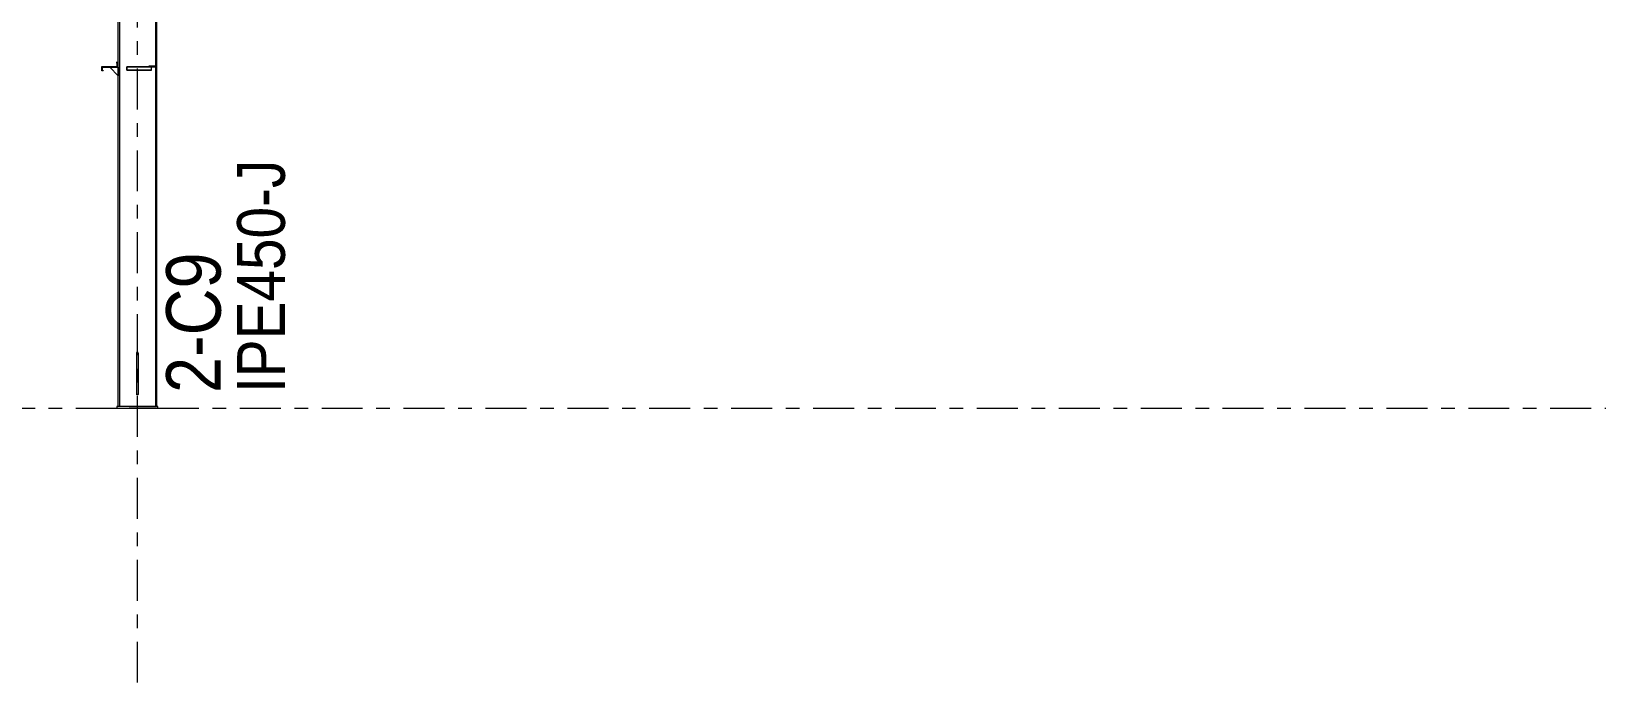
# Model space of a CAD drawing. Header units: millimetres. Extents: x -88 to 735, y -128 to 446.
# Drawn here: x 4.7 to 119.4, y -7.6 to 40.1 of the extents above; entities that cross this region are included whole.
import ezdxf

# ---------------------------------------------------------------- set-up
doc = ezdxf.new("R2010")
doc.units = ezdxf.units.MM
for name, pattern in [('XKITLINE00', [0]), ('XKITLINE02', [4, 2, -2]), ('XKITLINE03', [6, 3, -1, 1, -1])]:
    doc.linetypes.add(name, pattern=pattern)
for name, color, linetype, lineweight in [('Part', 2, 'Continuous', 0), ('PartMark', 7, 'Continuous', 0), ('S-grid', 1, 'Continuous', 0)]:
    doc.layers.add(name, color=color, linetype=linetype, lineweight=lineweight)
doc.styles.add('ARIAL', font='ARIAL.TTF')

# ---------------------------------------------------------------- blocks, each defined once
blk = doc.blocks.new('*A21')
at = {"layer": 'Part'}
blk.add_hatch(color=3, dxfattribs=at).paths.add_polyline_path([(12.5, 16.64), (12.54, 16.61), (12.56, 16.55), (12.54, 16.48), (12.5, 16.45), (12.46, 16.48), (12.44, 16.55), (12.46, 16.61)], flags=17)
blk = doc.blocks.new('*A24')
at = {"layer": 'Part'}
blk.add_hatch(color=3, dxfattribs=at).paths.add_polyline_path([(10.94, 37.83), (10.94, 37.84), (11.03, 37.84), (11.03, 37.53), (9.91, 37.53), (9.91, 37.24), (9.99, 37.24), (9.99, 37.23), (9.89, 37.23), (9.89, 37.54), (11.02, 37.54), (11.02, 37.83)], flags=17)
blk = doc.blocks.new('*A25')
at = {"layer": 'Part'}
blk.add_hatch(color=3, dxfattribs=at).paths.add_polyline_path([(10.94, 37.83), (10.94, 37.84), (11.03, 37.84), (11.03, 37.53), (9.91, 37.53), (9.91, 37.24), (9.99, 37.24), (9.99, 37.23), (9.89, 37.23), (9.89, 37.54), (11.02, 37.54), (11.02, 37.83)], flags=17)
blk = doc.blocks.new('*A28')
at = {"layer": 'Part'}
blk.add_hatch(color=3, dxfattribs=at).paths.add_polyline_path([(11.72, 37.28), (11.72, 37.53), (12.06, 37.53), (12.06, 37.52), (11.74, 37.52), (11.74, 37.28)], flags=17)
blk = doc.blocks.new('*A627')
at = {"layer": 'S-grid', "color": 1, "linetype": 'XKITLINE03', "lineweight": 0}
blk.add_line((-10, 12.5), (586.98, 12.5), dxfattribs=at)
blk = doc.blocks.new('*A716')
at = {"layer": 'S-grid', "color": 1, "linetype": 'XKITLINE03', "lineweight": 0}
for p, q in [((12.5, 78.86), (12.5, 106.95)), ((12.5, -7.6), (12.5, 69.11))]:
    blk.add_line(p, q, dxfattribs=at)
at = {"layer": 'S-grid', "color": 3, "style": 'ARIAL', "width": 0.85}
blk.add_text('12', height=3, dxfattribs=at).set_placement((10.27, 107.95))
blk = doc.blocks.new('*A718')
at = {"layer": 'Part', "color": 2, "linetype": 'XKITLINE00', "lineweight": 0}
for p, q in [((11.09, 12.62), (11.09, 68.6)), ((11.18, 68.53), (11.18, 66.26)), ((11.18, 66.2), (11.18, 12.62)), ((13.82, 66.45), (13.82, 66.26)), ((13.82, 66.2), (13.82, 61.91)), ((13.91, 66.38), (13.91, 61.91)), ((13.82, 61.66), (13.82, 12.62)), ((13.91, 61.66), (13.91, 12.62))]:
    blk.add_line(p, q, dxfattribs=at)
at = {"layer": 'Part', "color": 7, "linetype": 'XKITLINE02', "lineweight": 0}
for p, q in [((11.09, 68.6), (13.91, 66.38)), ((11.18, 66.26), (11.18, 66.2)), ((13.82, 66.26), (13.82, 66.2)), ((13.82, 61.91), (13.82, 61.66)), ((13.91, 61.91), (13.91, 61.66)), ((13.91, 12.62), (11.09, 12.62))]:
    blk.add_line(p, q, dxfattribs=at)
blk = doc.blocks.new('*A764')
at = {"layer": 'Part', "color": 2, "linetype": 'XKITLINE00', "lineweight": 0}
for p, q in [((12.46, 16.61), (12.44, 16.55)), ((12.44, 16.55), (12.44, 14.1)), ((12.44, 16.55), (12.46, 16.48)), ((12.5, 16.64), (12.46, 16.61)), ((12.46, 16.48), (12.5, 16.45)), ((12.54, 16.61), (12.5, 16.64)), ((12.5, 16.45), (12.54, 16.48)), ((12.56, 16.55), (12.54, 16.61)), ((12.54, 16.48), (12.56, 16.55)), ((12.56, 16.55), (12.56, 14.1))]:
    blk.add_line(p, q, dxfattribs=at)
at = {"layer": 'Part', "color": 7, "linetype": 'XKITLINE02', "lineweight": 0}
for p, q in [((12.44, 14.1), (12.44, 13.51)), ((12.56, 14.1), (12.56, 13.51)), ((12.44, 13.51), (12.46, 13.54)), ((12.46, 13.48), (12.44, 13.51)), ((12.46, 13.54), (12.5, 13.55)), ((12.5, 13.47), (12.46, 13.48)), ((12.5, 13.55), (12.54, 13.54)), ((12.54, 13.48), (12.5, 13.47)), ((12.54, 13.54), (12.56, 13.51)), ((12.56, 13.51), (12.54, 13.48))]:
    blk.add_line(p, q, dxfattribs=at)
blk = doc.blocks.new('*A767')
at = {"layer": 'Part', "color": 2, "linetype": 'XKITLINE00', "lineweight": 0}
for p, q in [((10.94, 37.84), (11.03, 37.84)), ((10.94, 37.83), (10.94, 37.84)), ((11.03, 37.84), (11.03, 37.53)), ((9.89, 37.23), (9.89, 37.54)), ((9.89, 37.54), (11.02, 37.54)), ((9.99, 37.23), (9.89, 37.23)), ((11.03, 37.53), (9.91, 37.53)), ((9.91, 37.53), (9.91, 37.24)), ((9.91, 37.24), (9.99, 37.24)), ((9.99, 37.24), (9.99, 37.23)), ((11.02, 37.83), (10.94, 37.83)), ((11.02, 37.54), (11.02, 37.83))]:
    blk.add_line(p, q, dxfattribs=at)
blk = doc.blocks.new('*A768')
at = {"layer": 'Part', "color": 2, "linetype": 'XKITLINE00', "lineweight": 0}
for p, q in [((10.94, 37.84), (11.03, 37.84)), ((10.94, 37.83), (10.94, 37.84)), ((11.03, 37.84), (11.03, 37.53)), ((9.89, 37.23), (9.89, 37.54)), ((9.89, 37.54), (11.02, 37.54)), ((9.99, 37.23), (9.89, 37.23)), ((11.03, 37.53), (9.91, 37.53)), ((9.91, 37.53), (9.91, 37.24)), ((9.91, 37.24), (9.99, 37.24)), ((9.99, 37.24), (9.99, 37.23)), ((11.02, 37.83), (10.94, 37.83)), ((11.02, 37.54), (11.02, 37.83))]:
    blk.add_line(p, q, dxfattribs=at)
blk = doc.blocks.new('*A771')
at = {"layer": 'Part', "color": 2, "linetype": 'XKITLINE00', "lineweight": 0}
for p, q in [((11.72, 37.28), (11.72, 37.53)), ((13.54, 37.53), (11.72, 37.53)), ((13.54, 37.28), (11.72, 37.28)), ((13.72, 37.52), (11.74, 37.52)), ((11.74, 37.28), (11.74, 37.52)), ((12.06, 37.53), (12.06, 37.52)), ((13.54, 37.28), (13.54, 37.52)), ((13.72, 37.53), (13.72, 37.52))]:
    blk.add_line(p, q, dxfattribs=at)
at = {"layer": 'Part', "color": 7, "linetype": 'XKITLINE02', "lineweight": 0}
for p, q in [((13.53, 37.28), (13.53, 37.53)), ((13.54, 37.53), (13.72, 37.53)), ((13.72, 37.53), (13.54, 37.53))]:
    blk.add_line(p, q, dxfattribs=at)
blk = doc.blocks.new('*A772')
at = {"layer": 'Part', "color": 7, "linetype": 'XKITLINE02', "lineweight": 0}
for p, q in [((13.72, 37.53), (11.72, 37.53)), ((11.72, 37.28), (13.54, 37.28)), ((11.74, 37.52), (13.72, 37.52)), ((13.53, 37.28), (13.53, 37.53)), ((13.54, 37.28), (13.54, 37.52)), ((13.72, 37.52), (13.72, 37.53))]:
    blk.add_line(p, q, dxfattribs=at)
blk = doc.blocks.new('*A773')
at = {"layer": 'Part', "color": 2, "linetype": 'XKITLINE00', "lineweight": 0}
for p, q in [((9.97, 37.53), (9.97, 37.5)), ((9.97, 37.5), (11.09, 37.5)), ((11.09, 37.53), (11.03, 37.53))]:
    blk.add_line(p, q, dxfattribs=at)
at = {"layer": 'Part', "color": 7, "linetype": 'XKITLINE02', "lineweight": 0}
for p, q in [((11.03, 37.53), (9.97, 37.53)), ((11.09, 37.5), (11.09, 37.53))]:
    blk.add_line(p, q, dxfattribs=at)
blk = doc.blocks.new('*A774')
at = {"layer": 'Part', "color": 2, "linetype": 'XKITLINE00', "lineweight": 0}
blk.add_line((11.09, 36.87), (10.47, 37.5), dxfattribs=at)
at = {"layer": 'Part', "color": 7, "linetype": 'XKITLINE02', "lineweight": 0}
for p, q in [((10.47, 37.5), (11.09, 37.5)), ((11.09, 37.5), (11.09, 36.87))]:
    blk.add_line(p, q, dxfattribs=at)
blk = doc.blocks.new('*A781')
at = {"layer": 'Part', "color": 2, "linetype": 'XKITLINE00', "lineweight": 0}
for p, q in [((11, 12.625), (11, 12.5)), ((14, 12.625), (11, 12.625)), ((14, 12.5), (14, 12.625)), ((11, 12.5), (14, 12.5))]:
    blk.add_line(p, q, dxfattribs=at)
blk = doc.blocks.new('*A782')
at = {"layer": 'Part', "color": 2, "linetype": 'XKITLINE00', "lineweight": 0}
for p, q in [((13.35, 37.56), (13.35, 37.53)), ((13.82, 37.56), (13.35, 37.56)), ((13.82, 37.53), (13.54, 37.53))]:
    blk.add_line(p, q, dxfattribs=at)
at = {"layer": 'Part', "color": 7, "linetype": 'XKITLINE02', "lineweight": 0}
for p, q in [((13.54, 37.53), (13.35, 37.53)), ((13.73, 37.53), (13.73, 37.56)), ((13.82, 37.56), (13.82, 37.53))]:
    blk.add_line(p, q, dxfattribs=at)
blk = doc.blocks.new('*A783')
at = {"layer": 'Part', "color": 7, "linetype": 'XKITLINE02', "lineweight": 0}
for p, q in [((13.82, 37.56), (13.35, 37.56)), ((13.35, 37.56), (13.35, 37.53)), ((13.35, 37.53), (13.82, 37.53)), ((13.73, 37.53), (13.73, 37.56)), ((13.82, 37.53), (13.82, 37.56))]:
    blk.add_line(p, q, dxfattribs=at)
blk = doc.blocks.new('*A2675')
at = {"layer": 'PartMark', "color": 7, "style": 'ARIAL', "width": 0.85}
blk.add_text('IPE450-J', height=3.5, rotation=90.0002105, dxfattribs=at).set_placement((23.30625, 13.625))
at = {"layer": 'PartMark', "color": 3, "style": 'ARIAL', "width": 0.85}
blk.add_text('2-C9', height=4, rotation=90.0002105, dxfattribs=at).set_placement((18.60625, 13.625))

msp = doc.modelspace()

# ---------------------------------------------------------------- block references
at = {"lineweight": 0}
for name in ['*A716', '*A718', '*A24', '*A25', '*A767', '*A768', '*A773', '*A774', '*A28', '*A771', '*A772', '*A782', '*A783', '*A2675', '*A21', '*A764', '*A627', '*A781']:
    msp.add_blockref(name, (0, 0), dxfattribs=at)

doc.saveas('drawing.dxf')
